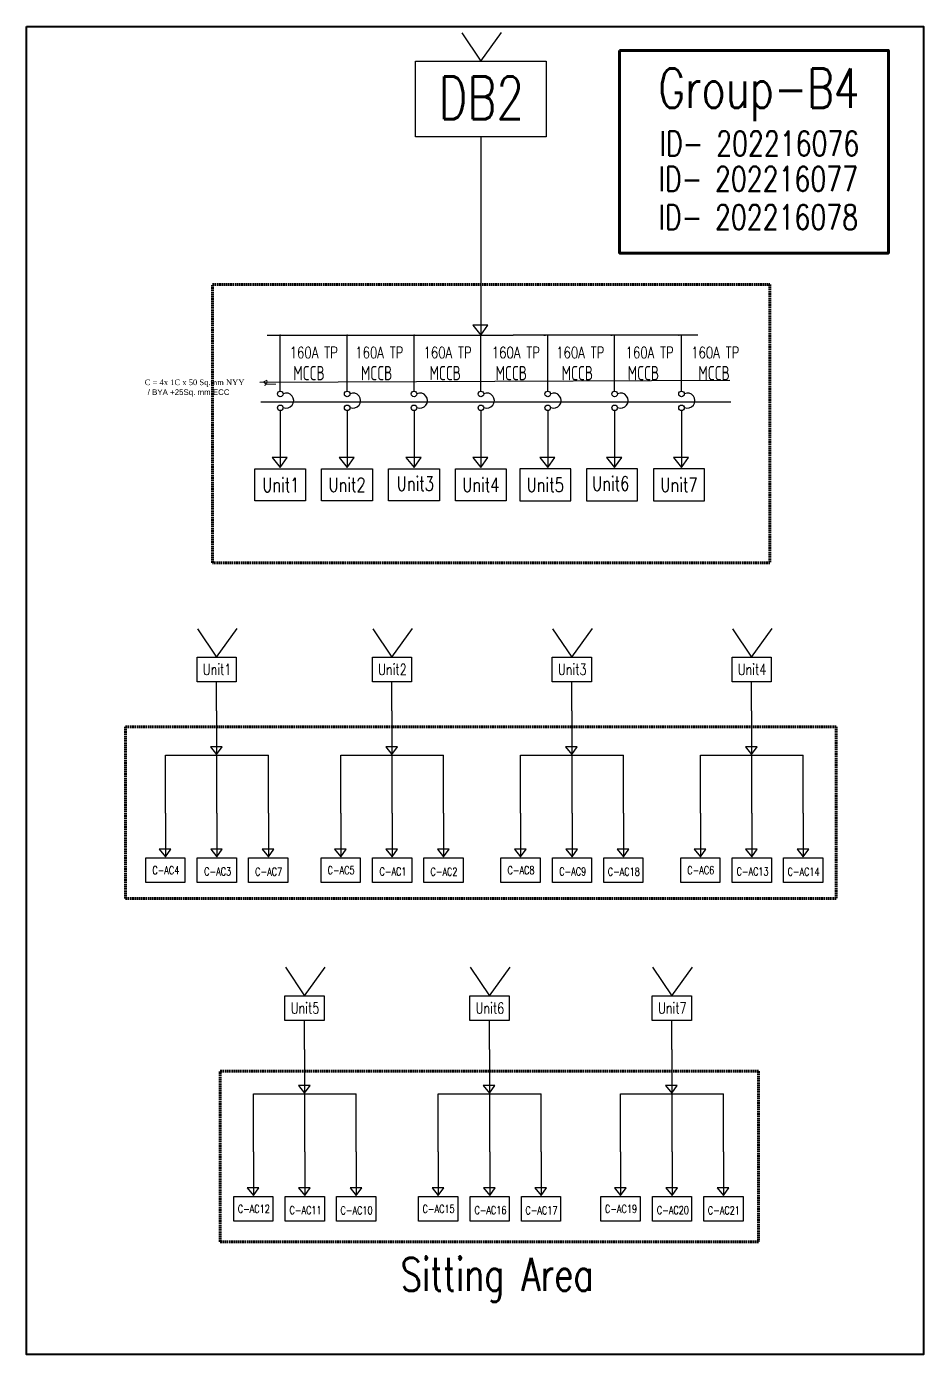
# Model space of a CAD drawing. Header units: inches. Extents: x 845 to 17085, y 908 to 10810.
# Drawn here: x 14080 to 16365, y 4085 to 7467 of the extents above; entities that cross this region are included whole.
import ezdxf
from ezdxf.enums import TextEntityAlignment as Align

# ---------------------------------------------------------------- set-up
doc = ezdxf.new("R2010")
doc.units = ezdxf.units.IN
doc.header["$LTSCALE"] = 15
doc.header["$MEASUREMENT"] = 0
doc.linetypes.add('DASHED2', pattern=[0.375, 0.25, -0.125])
for name, color, linetype, lineweight in [('ETEXT', 152, 'Continuous', 5), ('L-TXT', 255, 'Continuous', 9), ('LEVEL', 7, 'Continuous', 13), ('SLD', 140, 'Continuous', 9)]:
    doc.layers.add(name, color=color, linetype=linetype, lineweight=lineweight)
doc.layers.add('Text', color=255, linetype='Continuous')
doc.styles.add('JASIM', font='times.ttf')
doc.styles.get("Standard").update_dxf_attribs({"font": 'arial.ttf'})
doc.styles.add('STYLE3', font='romans.shx', dxfattribs={"width": 0.75})
doc.styles.add('Text', font='isocp3.shx', dxfattribs={"width": 0.75})

msp = doc.modelspace()

# ---------------------------------------------------------------- linework, layer by layer
at = {"layer": 'ETEXT', "color": 7, "lineweight": 5}
for p, q in [((14683.57, 6561.76), (14691.76, 6565.85)), ((14690.76, 6556.11), (14714.85, 6556.11))]:
    msp.add_line(p, q, dxfattribs=at)
for centre, radius, start, end in [((14701.76, 6577.52), 24.06, 220.89218, 242.80254), ((14683.29, 6561.8), 9.39, 288.72244, 25.57869)]:
    msp.add_arc(centre, radius, start, end, dxfattribs=at)
at = {"layer": 'LEVEL', "linetype": 'DASHED2', "lineweight": 60}
for points in [[(14554.08, 6809.88), (15973.71, 6809.88), (15973.71, 6101.35), (14554.08, 6101.35)], [(14332.58, 5683.51), (16141.88, 5683.51), (16141.88, 5246.29), (14332.58, 5246.29)], [(14573.66, 4806.14), (15944.65, 4806.14), (15944.02, 4372.32), (14573.03, 4372.32)]]:
    msp.add_lwpolyline(points, close=True, dxfattribs=at)
at = {"layer": 'SLD', "lineweight": 30}
for p, q in [((15188.58, 7450.76), (15237.44, 7378.17)), ((15237.44, 7378.17), (15289.96, 7451.26)), ((15237.44, 7185.4), (15237.44, 6680.45)), ((15255.39, 6706.12), (15216.85, 6706.12)), ((15216.85, 6706.12), (15237.44, 6680.45)), ((15237.44, 6680.45), (15255.39, 6706.12)), ((14692.61, 6680.45), (15319.2, 6680.45)), ((14726.43, 6538.11), (14726.43, 6680.45)), ((14896.75, 6538.11), (14896.75, 6680.45)), ((15067.07, 6538.11), (15067.07, 6680.45)), ((15237.39, 6538.11), (15237.39, 6680.45)), ((15790.25, 6680.45), (15319.2, 6680.45)), ((15407.71, 6538.11), (15407.71, 6680.45)), ((15578.03, 6538.11), (15578.03, 6680.45)), ((15748.34, 6538.11), (15748.34, 6680.45)), ((14674.34, 6560.66), (15871.54, 6565.87)), ((14676.77, 6510.97), (15873.88, 6510.97)), ((14726.43, 6488.59), (14726.43, 6343.31)), ((14896.75, 6488.59), (14896.75, 6343.31)), ((15067.07, 6488.59), (15067.07, 6343.31)), ((15237.39, 6488.59), (15237.39, 6343.31)), ((15407.71, 6488.59), (15407.71, 6343.31)), ((15578.03, 6488.59), (15578.03, 6343.31)), ((15748.34, 6488.59), (15748.34, 6343.31)), ((14744.38, 6368.98), (14705.84, 6368.98)), ((14705.84, 6368.98), (14726.43, 6343.31)), ((14726.43, 6343.31), (14744.38, 6368.98)), ((14914.7, 6368.98), (14876.16, 6368.98)), ((14876.16, 6368.98), (14896.75, 6343.31)), ((14896.75, 6343.31), (14914.7, 6368.98)), ((15085.02, 6368.98), (15046.48, 6368.98)), ((15046.48, 6368.98), (15067.07, 6343.31)), ((15067.07, 6343.31), (15085.02, 6368.98)), ((15255.34, 6368.98), (15216.8, 6368.98)), ((15216.8, 6368.98), (15237.39, 6343.31)), ((15237.39, 6343.31), (15255.34, 6368.98)), ((15425.66, 6368.98), (15387.12, 6368.98)), ((15387.12, 6368.98), (15407.71, 6343.31)), ((15407.71, 6343.31), (15425.66, 6368.98)), ((15595.98, 6368.98), (15557.44, 6368.98)), ((15557.44, 6368.98), (15578.03, 6343.31)), ((15578.03, 6343.31), (15595.98, 6368.98)), ((15766.3, 6368.98), (15727.76, 6368.98)), ((15727.76, 6368.98), (15748.34, 6343.31)), ((15748.34, 6343.31), (15766.3, 6368.98)), ((14515.51, 5933.27), (14564.37, 5860.68)), ((14564.37, 5860.68), (14616.9, 5933.77)), ((14961.99, 5933.27), (15010.85, 5860.68)), ((15010.85, 5860.68), (15063.37, 5933.77)), ((15420, 5933.27), (15468.85, 5860.68)), ((15468.85, 5860.68), (15521.38, 5933.77)), ((15878.01, 5933.27), (15926.86, 5860.68)), ((15926.86, 5860.68), (15979.39, 5933.77)), ((14564.37, 5724.37), (14564.37, 5798.17)), ((15010.85, 5724.37), (15010.85, 5798.17)), ((15468.85, 5724.37), (15468.85, 5798.17)), ((15926.86, 5724.37), (15926.86, 5798.17)), ((14564.37, 5724.37), (14564.37, 5612.63)), ((15010.85, 5724.37), (15010.85, 5612.63)), ((15468.85, 5724.37), (15468.85, 5612.63)), ((15926.86, 5724.37), (15926.86, 5612.63)), ((14578.18, 5632.37), (14548.54, 5632.37)), ((14548.54, 5632.37), (14564.37, 5612.63)), ((14564.37, 5612.63), (14578.18, 5632.37)), ((15024.65, 5632.37), (14995.01, 5632.37)), ((14995.01, 5632.37), (15010.85, 5612.63)), ((15010.85, 5612.63), (15024.65, 5632.37)), ((15482.66, 5632.37), (15453.02, 5632.37)), ((15453.02, 5632.37), (15468.85, 5612.63)), ((15468.85, 5612.63), (15482.66, 5632.37)), ((15940.67, 5632.37), (15911.03, 5632.37)), ((15911.03, 5632.37), (15926.86, 5612.63)), ((15926.86, 5612.63), (15940.67, 5632.37)), ((14433.98, 5463.72), (14433.98, 5611.3)), ((14433.98, 5611.3), (14696.02, 5611.3)), ((14565, 5463.72), (14565, 5611.3)), ((14696.02, 5463.72), (14696.02, 5611.3)), ((14880.46, 5463.72), (14880.46, 5611.3)), ((14880.46, 5611.3), (15142.49, 5611.3)), ((15011.47, 5463.72), (15011.47, 5611.3)), ((15142.49, 5463.72), (15142.49, 5611.3)), ((15338.47, 5463.72), (15338.47, 5611.3)), ((15338.47, 5611.3), (15600.5, 5611.3)), ((15469.48, 5463.72), (15469.48, 5611.3)), ((15600.5, 5463.72), (15600.5, 5611.3)), ((15796.48, 5463.72), (15796.48, 5611.3)), ((15796.48, 5611.3), (16058.51, 5611.3)), ((15927.49, 5463.72), (15927.49, 5611.3)), ((16058.51, 5463.72), (16058.51, 5611.3)), ((14433.98, 5463.72), (14433.98, 5351.97)), ((14565, 5463.72), (14565, 5351.97)), ((14696.02, 5463.72), (14696.02, 5351.97)), ((14880.46, 5463.72), (14880.46, 5351.97)), ((15011.47, 5463.72), (15011.47, 5351.97)), ((15142.49, 5463.72), (15142.49, 5351.97)), ((15338.47, 5463.72), (15338.47, 5351.97)), ((15469.48, 5463.72), (15469.48, 5351.97)), ((15600.5, 5463.72), (15600.5, 5351.97)), ((15796.48, 5463.72), (15796.48, 5351.97)), ((15927.49, 5463.72), (15927.49, 5351.97)), ((16058.51, 5463.72), (16058.51, 5351.97)), ((14447.79, 5371.71), (14418.15, 5371.71)), ((14418.15, 5371.71), (14433.98, 5351.97)), ((14433.98, 5351.97), (14447.79, 5371.71)), ((14578.81, 5371.71), (14549.17, 5371.71)), ((14549.17, 5371.71), (14565, 5351.97)), ((14565, 5351.97), (14578.81, 5371.71)), ((14709.82, 5371.71), (14680.18, 5371.71)), ((14680.18, 5371.71), (14696.02, 5351.97)), ((14696.02, 5351.97), (14709.82, 5371.71)), ((14894.27, 5371.71), (14864.62, 5371.71)), ((14864.62, 5371.71), (14880.46, 5351.97)), ((14880.46, 5351.97), (14894.27, 5371.71)), ((15025.28, 5371.71), (14995.64, 5371.71)), ((14995.64, 5371.71), (15011.47, 5351.97)), ((15011.47, 5351.97), (15025.28, 5371.71)), ((15156.3, 5371.71), (15126.66, 5371.71)), ((15126.66, 5371.71), (15142.49, 5351.97)), ((15142.49, 5351.97), (15156.3, 5371.71)), ((15352.28, 5371.71), (15322.63, 5371.71)), ((15322.63, 5371.71), (15338.47, 5351.97)), ((15338.47, 5351.97), (15352.28, 5371.71)), ((15483.29, 5371.71), (15453.65, 5371.71)), ((15453.65, 5371.71), (15469.48, 5351.97)), ((15469.48, 5351.97), (15483.29, 5371.71)), ((15614.31, 5371.71), (15584.66, 5371.71)), ((15584.66, 5371.71), (15600.5, 5351.97)), ((15600.5, 5351.97), (15614.31, 5371.71)), ((15810.29, 5371.71), (15780.64, 5371.71)), ((15780.64, 5371.71), (15796.48, 5351.97)), ((15796.48, 5351.97), (15810.29, 5371.71)), ((15941.3, 5371.71), (15911.66, 5371.71)), ((15911.66, 5371.71), (15927.49, 5351.97)), ((15927.49, 5351.97), (15941.3, 5371.71)), ((16072.32, 5371.71), (16042.67, 5371.71)), ((16042.67, 5371.71), (16058.51, 5351.97)), ((16058.51, 5351.97), (16072.32, 5371.71)), ((14739.47, 5070.91), (14788.33, 4998.32)), ((14788.33, 4998.32), (14840.85, 5071.41)), ((15210.29, 5070.91), (15259.15, 4998.32)), ((15259.15, 4998.32), (15311.68, 5071.41)), ((15674.86, 5070.91), (15723.72, 4998.32)), ((15723.72, 4998.32), (15776.24, 5071.41)), ((14788.33, 4862.01), (14788.33, 4935.81)), ((15259.15, 4862.01), (15259.15, 4935.81)), ((15723.72, 4862.01), (15723.72, 4935.81)), ((14788.33, 4862.01), (14788.33, 4750.27)), ((15259.15, 4862.01), (15259.15, 4750.27)), ((15723.72, 4862.01), (15723.72, 4750.27)), ((14802.13, 4770.01), (14772.49, 4770.01)), ((14772.49, 4770.01), (14788.33, 4750.27)), ((14788.33, 4750.27), (14802.13, 4770.01)), ((15272.96, 4770.01), (15243.32, 4770.01)), ((15243.32, 4770.01), (15259.15, 4750.27)), ((15259.15, 4750.27), (15272.96, 4770.01)), ((15737.53, 4770.01), (15707.88, 4770.01)), ((15707.88, 4770.01), (15723.72, 4750.27)), ((15723.72, 4750.27), (15737.53, 4770.01)), ((14657.94, 4601.36), (14657.94, 4748.95)), ((14657.94, 4748.95), (14919.97, 4748.95)), ((14788.95, 4601.36), (14788.95, 4748.95)), ((14919.97, 4601.36), (14919.97, 4748.95)), ((15128.77, 4601.36), (15128.77, 4748.95)), ((15128.77, 4748.95), (15390.8, 4748.95)), ((15259.78, 4601.36), (15259.78, 4748.95)), ((15390.8, 4601.36), (15390.8, 4748.95)), ((15593.33, 4601.36), (15593.33, 4748.95)), ((15593.33, 4748.95), (15855.36, 4748.95)), ((15724.34, 4601.36), (15724.34, 4748.95)), ((15855.36, 4601.36), (15855.36, 4748.95)), ((14657.94, 4601.36), (14657.94, 4489.61)), ((14788.95, 4601.36), (14788.95, 4489.61)), ((14919.97, 4601.36), (14919.97, 4489.61)), ((15128.77, 4601.36), (15128.77, 4489.61)), ((15259.78, 4601.36), (15259.78, 4489.61)), ((15390.8, 4601.36), (15390.8, 4489.61)), ((15593.33, 4601.36), (15593.33, 4489.61)), ((15724.34, 4601.36), (15724.34, 4489.61)), ((15855.36, 4601.36), (15855.36, 4489.61)), ((14671.75, 4509.35), (14642.1, 4509.35)), ((14642.1, 4509.35), (14657.94, 4489.61)), ((14657.94, 4489.61), (14671.75, 4509.35)), ((14802.76, 4509.35), (14773.12, 4509.35)), ((14773.12, 4509.35), (14788.95, 4489.61)), ((14788.95, 4489.61), (14802.76, 4509.35)), ((14933.78, 4509.35), (14904.13, 4509.35)), ((14904.13, 4509.35), (14919.97, 4489.61)), ((14919.97, 4489.61), (14933.78, 4509.35)), ((15142.57, 4509.35), (15112.93, 4509.35)), ((15112.93, 4509.35), (15128.77, 4489.61)), ((15128.77, 4489.61), (15142.57, 4509.35)), ((15273.59, 4509.35), (15243.95, 4509.35)), ((15243.95, 4509.35), (15259.78, 4489.61)), ((15259.78, 4489.61), (15273.59, 4509.35)), ((15404.61, 4509.35), (15374.96, 4509.35)), ((15374.96, 4509.35), (15390.8, 4489.61)), ((15390.8, 4489.61), (15404.61, 4509.35)), ((15607.14, 4509.35), (15577.5, 4509.35)), ((15577.5, 4509.35), (15593.33, 4489.61)), ((15593.33, 4489.61), (15607.14, 4509.35)), ((15738.15, 4509.35), (15708.51, 4509.35)), ((15708.51, 4509.35), (15724.34, 4489.61)), ((15724.34, 4489.61), (15738.15, 4509.35)), ((15869.17, 4509.35), (15839.53, 4509.35)), ((15839.53, 4509.35), (15855.36, 4489.61)), ((15855.36, 4489.61), (15869.17, 4509.35))]:
    msp.add_line(p, q, dxfattribs=at)
at = {"layer": 'SLD', "lineweight": 40}
msp.add_lwpolyline([(14080.19, 7466.52), (16364.54, 7466.52), (16364.54, 4085.16), (14080.19, 4085.16)], close=True, dxfattribs=at)
at = {"layer": 'SLD', "lineweight": 120}
msp.add_lwpolyline([(15590.81, 7405.75), (16275.36, 7405.75), (16275.36, 6889.66), (15590.81, 6889.66)], close=True, dxfattribs=at)
at = {"layer": 'SLD', "lineweight": 30}
for points in [[(15070.93, 7378.17), (15403.94, 7378.17), (15403.94, 7185.4), (15070.93, 7185.4)], [(14661.33, 6340.15), (14791.06, 6340.15), (14791.06, 6258.88), (14661.33, 6258.88)], [(14831.65, 6340.15), (14961.38, 6340.15), (14961.38, 6258.88), (14831.65, 6258.88)], [(15001.97, 6340.15), (15131.7, 6340.15), (15131.7, 6258.88), (15001.97, 6258.88)], [(15172.29, 6340.15), (15302.02, 6340.15), (15302.02, 6258.88), (15172.29, 6258.88)], [(15466.11, 6340.15), (15336.38, 6340.15), (15336.38, 6258.88), (15466.11, 6258.88)], [(15636.43, 6340.15), (15506.7, 6340.15), (15506.7, 6258.88), (15636.43, 6258.88)], [(15806.75, 6340.15), (15677.02, 6340.15), (15677.02, 6258.88), (15806.75, 6258.88)], [(14514.47, 5860.68), (14614.27, 5860.68), (14614.27, 5798.17), (14514.47, 5798.17)], [(14960.95, 5860.68), (15060.74, 5860.68), (15060.74, 5798.17), (14960.95, 5798.17)], [(15418.96, 5860.68), (15518.75, 5860.68), (15518.75, 5798.17), (15418.96, 5798.17)], [(15876.97, 5860.68), (15976.76, 5860.68), (15976.76, 5798.17), (15876.97, 5798.17)], [(14383.87, 5349.53), (14483.66, 5349.53), (14483.66, 5287.02), (14383.87, 5287.02)], [(14514.88, 5349.53), (14614.68, 5349.53), (14614.68, 5287.02), (14514.88, 5287.02)], [(14645.9, 5349.53), (14745.7, 5349.53), (14745.7, 5287.02), (14645.9, 5287.02)], [(14830.34, 5349.53), (14930.14, 5349.53), (14930.14, 5287.02), (14830.34, 5287.02)], [(14961.36, 5349.53), (15061.15, 5349.53), (15061.15, 5287.02), (14961.36, 5287.02)], [(15092.37, 5349.53), (15192.17, 5349.53), (15192.17, 5287.02), (15092.37, 5287.02)], [(15288.35, 5349.53), (15388.15, 5349.53), (15388.15, 5287.02), (15288.35, 5287.02)], [(15419.37, 5349.53), (15519.16, 5349.53), (15519.16, 5287.02), (15419.37, 5287.02)], [(15550.38, 5349.53), (15650.18, 5349.53), (15650.18, 5287.02), (15550.38, 5287.02)], [(15746.36, 5349.53), (15846.16, 5349.53), (15846.16, 5287.02), (15746.36, 5287.02)], [(15877.38, 5349.53), (15977.17, 5349.53), (15977.17, 5287.02), (15877.38, 5287.02)], [(16008.39, 5349.53), (16108.19, 5349.53), (16108.19, 5287.02), (16008.39, 5287.02)], [(14738.43, 4998.32), (14838.22, 4998.32), (14838.22, 4935.81), (14738.43, 4935.81)], [(15209.26, 4998.32), (15309.05, 4998.32), (15309.05, 4935.81), (15209.26, 4935.81)], [(15673.82, 4998.32), (15773.62, 4998.32), (15773.62, 4935.81), (15673.82, 4935.81)], [(14607.82, 4487.17), (14707.62, 4487.17), (14707.62, 4424.66), (14607.82, 4424.66)], [(14738.84, 4487.17), (14838.63, 4487.17), (14838.63, 4424.66), (14738.84, 4424.66)], [(14869.85, 4487.17), (14969.65, 4487.17), (14969.65, 4424.66), (14869.85, 4424.66)], [(15078.65, 4487.17), (15178.45, 4487.17), (15178.45, 4424.66), (15078.65, 4424.66)], [(15209.67, 4487.17), (15309.46, 4487.17), (15309.46, 4424.66), (15209.67, 4424.66)], [(15340.68, 4487.17), (15440.48, 4487.17), (15440.48, 4424.66), (15340.68, 4424.66)], [(15543.21, 4487.17), (15643.01, 4487.17), (15643.01, 4424.66), (15543.21, 4424.66)], [(15674.23, 4487.17), (15774.03, 4487.17), (15774.03, 4424.66), (15674.23, 4424.66)], [(15805.24, 4487.17), (15905.04, 4487.17), (15905.04, 4424.66), (15805.24, 4424.66)]]:
    msp.add_lwpolyline(points, close=True, dxfattribs=at)
for centre in [(14726.43, 6531.04), (14896.75, 6531.04), (15067.07, 6531.04), (15237.39, 6531.04), (15407.71, 6531.04), (15578.03, 6531.04), (15748.34, 6531.04), (14726.43, 6495.66), (14896.75, 6495.66), (15067.07, 6495.66), (15237.39, 6495.66), (15407.71, 6495.66), (15578.03, 6495.66), (15748.34, 6495.66)]:
    msp.add_circle(centre, 7.07, dxfattribs=at)
for centre in [(14741.44, 6513.97), (14911.76, 6513.97), (15082.08, 6513.97), (15252.4, 6513.97), (15422.72, 6513.97), (15593.04, 6513.97), (15763.36, 6513.97)]:
    msp.add_arc(centre, 19.21, 247.03107, 112.96893, dxfattribs=at)
for p in [(14726.48, 6680.45), (14896.8, 6680.45), (15067.12, 6680.45), (15237.44, 6680.45), (15398.92, 6680.45), (15400.96, 6680.45), (15569.24, 6680.45), (15571.28, 6680.45), (15741.6, 6680.45)]:
    msp.add_point(p, dxfattribs=at)

# ---------------------------------------------------------------- texts
at = {"layer": 'ETEXT', "color": 7, "lineweight": 5, "style": 'JASIM'}
msp.add_text('C = 4x 1C x 50 Sq.mm NYY', height=14.4, dxfattribs=at).set_placement((14381.23, 6553.45))
at = {"layer": 'L-TXT', "linetype": 'DASHED2', "lineweight": 211, "insert": (14383.13, 6542.75), "char_height": 14.4, "width": 235.7008, "attachment_point": 1}
msp.add_mtext(' / BYA +25Sq. mm ECC', dxfattribs=at)
at = {"layer": 'SLD', "lineweight": 30, "char_height": 36.4, "width": 80.262, "attachment_point": 1, "style": 'Text'}
for insert in [(14759.53, 6602.27), (14931.7, 6602.27), (15106.47, 6602.27), (15274.76, 6602.27), (15443.05, 6602.27), (15611.34, 6602.27), (15791.28, 6602.27)]:
    msp.add_mtext('MCCB', dxfattribs=dict(at, insert=insert))
at = {"layer": 'Text', "style": 'STYLE3', "width": 0.75}
for s, height, p in [('DB2', 109.2, (15238.24, 7285.04)), ('Group-B4', 100.8, (15945.1, 7309.73)), ('ID- 202216076', 63, (15946.98, 7168.69)), ('ID- 202216077', 63, (15943.89, 7078.68)), ('ID- 202216078', 63, (15943.89, 6981.16)), ('160A TP', 29.12, (14811.77, 6636.43)), ('160A TP', 29.12, (14978.62, 6636.43)), ('160A TP', 29.12, (15152.5, 6636.43)), ('160A TP', 29.12, (15326.39, 6636.43)), ('160A TP', 29.12, (15490.4, 6636.43)), ('160A TP', 29.12, (15667.25, 6636.43)), ('160A TP', 29.12, (15834.22, 6636.43)), ('Unit1', 36.4, (14727.75, 6299.48)), ('Unit2', 36.4, (14896.51, 6299.51)), ('Unit3', 36.4, (15070.39, 6302.85)), ('Unit4', 36.4, (15237.15, 6299.51)), ('Unit5', 36.4, (15401.25, 6299.51)), ('Unit6', 36.4, (15568.01, 6302.85)), ('Unit7', 36.4, (15741.89, 6299.51)), ('Unit1', 28, (14565.57, 5829.4)), ('Unit2', 28, (15012.05, 5829.4)), ('Unit3', 28, (15470.05, 5829.4)), ('Unit4', 28, (15928.06, 5829.4)), ('C-AC4', 20.16, (14434.97, 5318.25)), ('C-AC3', 20.16, (14566.94, 5315.01)), ('C-AC7', 20.16, (14696.8, 5314.36)), ('C-AC5', 20.16, (14881.44, 5318.25)), ('C-AC1', 20.16, (15013.41, 5315.01)), ('C-AC2', 20.16, (15143.27, 5314.36)), ('C-AC8', 20.16, (15339.45, 5318.25)), ('C-AC9', 20.16, (15471.42, 5315.01)), ('C-AC18', 20.16, (15601.28, 5314.36)), ('C-AC6', 20.16, (15797.46, 5318.25)), ('C-AC13', 20.16, (15929.43, 5315.01)), ('C-AC14', 20.16, (16059.29, 5314.36)), ('Unit5', 28, (14789.53, 4967.04)), ('Unit6', 28, (15260.35, 4967.04)), ('Unit7', 28, (15724.92, 4967.04)), ('C-AC12', 20.16, (14658.92, 4455.89)), ('C-AC15', 20.16, (15129.75, 4455.89)), ('C-AC19', 20.16, (15594.31, 4455.89)), ('C-AC11', 20.16, (14790.89, 4452.65)), ('C-AC10', 20.16, (14920.75, 4452)), ('C-AC16', 20.16, (15261.72, 4452.65)), ('C-AC17', 20.16, (15391.58, 4452)), ('C-AC20', 20.16, (15726.28, 4452.65)), ('C-AC21', 20.16, (15856.15, 4452)), ('Sitting Area', 84, (15278.71, 4288.91))]:
    msp.add_text(s, height=height, dxfattribs=at).set_placement(p, align=Align.MIDDLE_CENTER)

doc.saveas('drawing.dxf')
